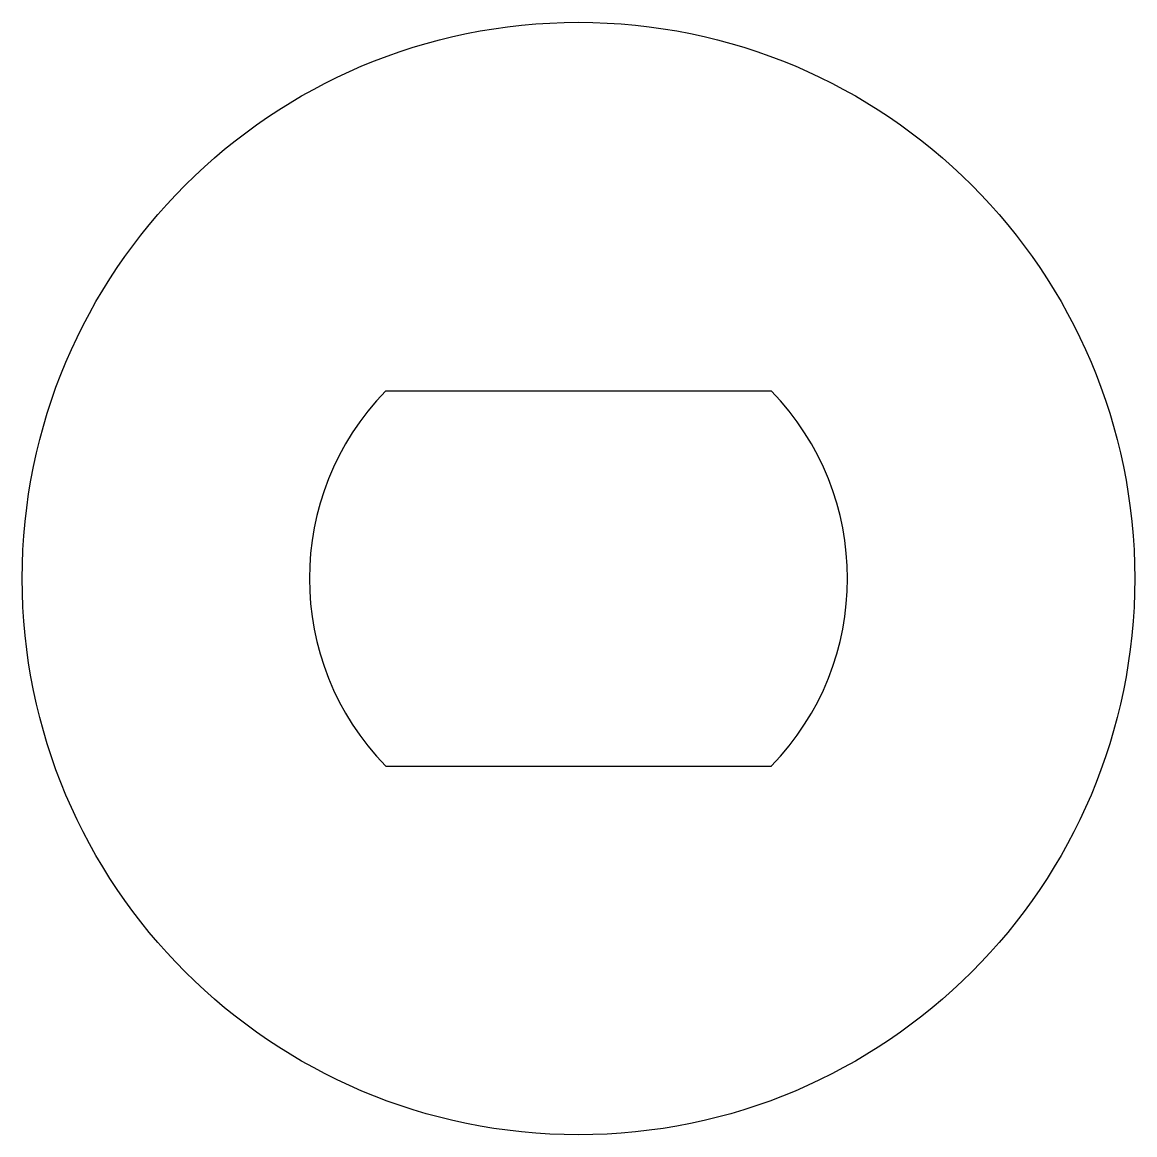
# Model space of a CAD drawing. Extents: x 138.2 to 149.2, y -0.8 to 10.2.
import ezdxf

# ---------------------------------------------------------------- set-up
doc = ezdxf.new("R2010")
doc.units = 0
doc.layers.add('VISIBLE', color=7, linetype='CONTINUOUS')

msp = doc.modelspace()

# ---------------------------------------------------------------- linework, layer by layer
at = {"layer": 'VISIBLE'}
for p, q in [((141.837, 6.588), (145.65, 6.588)), ((141.837, 2.878), (145.65, 2.878))]:
    msp.add_line(p, q, dxfattribs=at)
msp.add_circle((143.743, 4.733), 5.5, dxfattribs=at)
for start, end in [(135.7837, 224.2163), (315.7837, 44.2163)]:
    msp.add_arc((143.743, 4.733), 2.66, start, end, dxfattribs=at)

doc.saveas('drawing.dxf')
